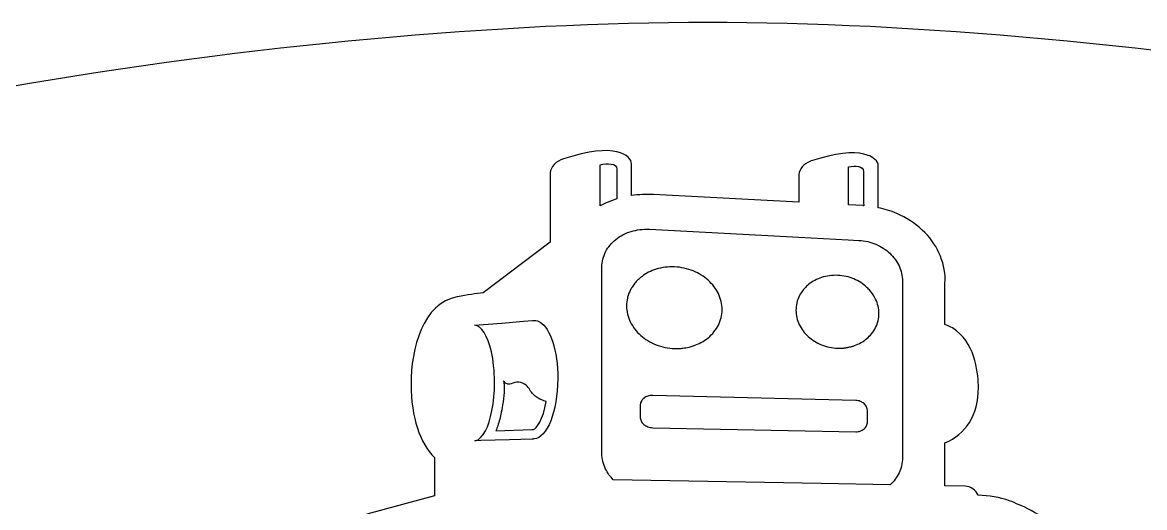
# Model space of a CAD drawing. Header units: millimetres. Extents: x -1166 to -93, y -857 to -63.
# Drawn here: x -666.7 to -616.2, y -769.2 to -747.3 of the extents above; entities that cross this region are included whole.
import ezdxf

# ---------------------------------------------------------------- set-up
doc = ezdxf.new("R2010")
doc.units = ezdxf.units.MM
doc.layers.add('CUTS', color=1, linetype='Continuous', true_color=0xff0000)
doc.layers.add('TEXT', color=5, linetype='Continuous', true_color=0x0000ff)

msp = doc.modelspace()

# ---------------------------------------------------------------- linework, layer by layer
at = {"layer": 'CUTS', "color": 1, "lineweight": 25, "true_color": 0xff0000}
for points in [[(-635.853, -747.331), (-654.383, -747.331), (-681.561, -751.429), (-695.693, -758.414)], [(-576.014, -758.414), (-590.146, -751.429), (-617.324, -747.331), (-635.853, -747.331)]]:
    msp.add_open_spline(points, degree=3, dxfattribs=at)
at = {"layer": 'TEXT', "color": 5, "lineweight": 25, "true_color": 0x0000ff}
for points in [[(-640.704, -755.591), (-640.704, -753.734), (-640.704, -753.734)], [(-639.288, -755.126), (-639.288, -753.683)], [(-628.86, -755.578), (-629.516, -755.543), (-629.516, -753.824), (-629.516, -753.825)], [(-628.176, -755.671), (-628.176, -753.786)], [(-642.944, -754.102), (-642.944, -757)], [(-631.753, -754.183), (-631.753, -755.426), (-638.29, -755.077)], [(-638.48, -756.643), (-631.753, -756.998), (-629.537, -757.114), (-629.051, -757.14)], [(-642.95, -757.221), (-645.962, -759.503)], [(-640.624, -766.727), (-640.624, -758.354)], [(-627.084, -758.975), (-627.084, -766.935)], [(-625.17, -760.93), (-625.17, -759.064), (-625.165, -758.923)], [(-646.358, -760.965), (-645.133, -760.866), (-645.133, -760.866)], [(-645.133, -760.866), (-644.154, -760.785), (-643.741, -760.752)], [(-629.188, -764.346), (-638.333, -764.117)], [(-638.899, -764.585), (-638.899, -765.083)], [(-628.66, -765.304), (-628.66, -764.824)], [(-638.333, -765.573), (-629.188, -765.755)], [(-643.748, -766.084), (-643.755, -766.084), (-644.777, -766.115), (-646.08, -766.155), (-646.343, -766.162)], [(-645.394, -765.708), (-643.754, -765.659)], [(-643.743, -766.084), (-643.744, -766.084)], [(-643.678, -766.08), (-643.678, -766.08), (-643.703, -766.08)], [(-624.259, -768.205), (-625.17, -768.189), (-625.17, -766.249)], [(-648.161, -766.917), (-648.161, -768.638), (-651.2, -769.467)], [(-627.644, -768.143), (-630.75, -768.086), (-640.108, -767.915)]]:
    msp.add_lwpolyline(points, dxfattribs=at)
for points in [[(-639.288, -753.683), (-639.288, -753.327), (-640.018, -752.69), (-642.349, -753.477)], [(-628.176, -753.786), (-628.176, -753.431), (-628.905, -752.793), (-631.236, -753.58)], [(-642.349, -753.477), (-642.677, -753.559), (-642.944, -753.838), (-642.944, -754.102)], [(-640.704, -753.734), (-640.381, -753.674), (-639.95, -753.648), (-639.95, -753.935)], [(-639.95, -753.935), (-639.95, -754.239), (-639.947, -754.875), (-639.945, -755.274)], [(-631.25, -753.587), (-631.535, -753.694), (-631.753, -753.944), (-631.753, -754.183)], [(-631.236, -753.58), (-631.243, -753.584), (-631.247, -753.585), (-631.25, -753.587)], [(-629.516, -753.825), (-629.205, -753.776), (-628.838, -753.774), (-628.838, -754.04)], [(-628.838, -754.04), (-628.838, -754.403), (-628.833, -755.244), (-628.832, -755.582)], [(-639.946, -755.274), (-640.214, -755.356), (-640.466, -755.464), (-640.704, -755.591)], [(-638.29, -755.077), (-638.63, -755.058), (-638.964, -755.077), (-639.288, -755.126)], [(-628.832, -755.582), (-628.841, -755.582), (-628.851, -755.578), (-628.86, -755.578)], [(-627.345, -755.929), (-627.61, -755.814), (-627.889, -755.731), (-628.176, -755.671)], [(-626.192, -756.675), (-626.521, -756.365), (-626.909, -756.113), (-627.345, -755.929)], [(-642.944, -757), (-642.944, -757.064), (-642.95, -757.221), (-642.95, -757.221)], [(-639.991, -757.097), (-639.797, -756.942), (-639.565, -756.821), (-639.309, -756.742)], [(-639.309, -756.742), (-639.054, -756.663), (-638.773, -756.628), (-638.48, -756.643)], [(-625.44, -757.699), (-625.615, -757.323), (-625.868, -756.978), (-626.192, -756.675)], [(-640.453, -757.652), (-640.344, -757.441), (-640.187, -757.252), (-639.991, -757.097)], [(-629.051, -757.14), (-628.776, -757.151), (-628.518, -757.216), (-628.282, -757.317)], [(-628.282, -757.317), (-628.046, -757.417), (-627.835, -757.554), (-627.657, -757.723)], [(-640.624, -758.354), (-640.624, -758.102), (-640.563, -757.867), (-640.453, -757.652)], [(-627.657, -757.723), (-627.48, -757.887), (-627.336, -758.081), (-627.238, -758.294)], [(-625.165, -758.923), (-625.165, -758.504), (-625.258, -758.092), (-625.44, -757.699)], [(-638.184, -758.441), (-638.418, -758.514), (-638.629, -758.626), (-638.813, -758.764)], [(-637.345, -758.334), (-637.64, -758.321), (-637.925, -758.358), (-638.184, -758.441)], [(-636.51, -758.516), (-636.765, -758.412), (-637.049, -758.347), (-637.345, -758.334)], [(-635.832, -758.939), (-636.025, -758.765), (-636.254, -758.622), (-636.51, -758.516)], [(-627.238, -758.294), (-627.138, -758.507), (-627.084, -758.737), (-627.084, -758.975)], [(-638.979, -758.907), (-639.02, -758.947), (-639.065, -758.987), (-639.104, -759.03)], [(-638.874, -758.803), (-638.912, -758.836), (-638.942, -758.873), (-638.979, -758.907)], [(-638.813, -758.764), (-638.833, -758.779), (-638.855, -758.789), (-638.874, -758.803)], [(-635.376, -759.539), (-635.484, -759.317), (-635.641, -759.114), (-635.832, -758.939)], [(-630.729, -758.813), (-630.943, -758.882), (-631.135, -758.988), (-631.3, -759.119)], [(-630, -758.717), (-630.257, -758.705), (-630.505, -758.739), (-630.729, -758.813)], [(-629.277, -758.878), (-629.499, -758.785), (-629.742, -758.73), (-630, -758.717)], [(-628.963, -759.043), (-629.062, -758.98), (-629.167, -758.925), (-629.277, -758.878)], [(-645.962, -759.503), (-646.292, -759.538), (-646.676, -759.595), (-647.132, -759.68)], [(-639.351, -759.398), (-639.399, -759.495), (-639.438, -759.597), (-639.465, -759.703)], [(-639.341, -759.372), (-639.346, -759.381), (-639.347, -759.39), (-639.351, -759.398)], [(-639.331, -759.356), (-639.334, -759.363), (-639.337, -759.367), (-639.341, -759.372)], [(-639.233, -759.209), (-639.266, -759.259), (-639.303, -759.303), (-639.331, -759.356)], [(-639.104, -759.03), (-639.153, -759.087), (-639.192, -759.148), (-639.233, -759.209)], [(-631.575, -759.398), (-631.628, -759.466), (-631.677, -759.543), (-631.718, -759.62)], [(-631.55, -759.364), (-631.558, -759.374), (-631.566, -759.387), (-631.575, -759.398)], [(-631.348, -759.158), (-631.419, -759.222), (-631.489, -759.288), (-631.55, -759.364)], [(-631.327, -759.138), (-631.335, -759.144), (-631.341, -759.153), (-631.348, -759.158)], [(-631.3, -759.119), (-631.308, -759.126), (-631.319, -759.131), (-631.327, -759.138)], [(-628.688, -759.255), (-628.772, -759.178), (-628.865, -759.108), (-628.963, -759.043)], [(-628.538, -759.414), (-628.585, -759.359), (-628.634, -759.306), (-628.688, -759.255)], [(-628.535, -759.417), (-628.536, -759.417), (-628.536, -759.414), (-628.538, -759.414)], [(-628.293, -759.791), (-628.354, -759.657), (-628.438, -759.533), (-628.535, -759.417)], [(-647.132, -759.68), (-648.682, -759.97), (-649.224, -761.989), (-649.218, -763.632)], [(-639.471, -759.737), (-639.497, -759.848), (-639.514, -759.966), (-639.514, -760.087)], [(-639.465, -759.703), (-639.467, -759.715), (-639.469, -759.726), (-639.471, -759.737)], [(-635.209, -760.257), (-635.209, -760.005), (-635.27, -759.763), (-635.376, -759.539)], [(-631.846, -759.971), (-631.867, -760.072), (-631.882, -760.176), (-631.882, -760.282)], [(-631.841, -759.941), (-631.842, -759.95), (-631.843, -759.962), (-631.846, -759.971)], [(-631.739, -759.66), (-631.782, -759.75), (-631.815, -759.844), (-631.841, -759.941)], [(-631.734, -759.645), (-631.735, -759.65), (-631.736, -759.655), (-631.739, -759.66)], [(-631.718, -759.62), (-631.722, -759.629), (-631.729, -759.635), (-631.734, -759.645)], [(-628.147, -760.43), (-628.147, -760.205), (-628.2, -759.989), (-628.293, -759.791)], [(-639.514, -760.087), (-639.514, -760.34), (-639.452, -760.586), (-639.341, -760.811)], [(-635.376, -760.958), (-635.27, -760.745), (-635.209, -760.508), (-635.209, -760.257)], [(-631.882, -760.282), (-631.882, -760.509), (-631.829, -760.728), (-631.734, -760.929)], [(-628.293, -761.056), (-628.2, -760.866), (-628.147, -760.654), (-628.147, -760.43)], [(-645.599, -762.151), (-645.76, -761.435), (-646.042, -760.971), (-646.358, -760.965)], [(-643.741, -760.752), (-643.725, -760.749), (-643.711, -760.749), (-643.695, -760.749)], [(-643.695, -760.749), (-643.681, -760.749), (-643.666, -760.745), (-643.652, -760.745)], [(-643.652, -760.745), (-643.568, -760.749), (-643.486, -760.772), (-643.407, -760.82)], [(-643.407, -760.82), (-642.95, -761.095), (-642.607, -762.102), (-642.608, -763.365)], [(-639.341, -760.811), (-639.231, -761.038), (-639.071, -761.244), (-638.874, -761.417)], [(-635.832, -761.523), (-635.641, -761.364), (-635.484, -761.174), (-635.376, -760.958)], [(-631.734, -760.929), (-631.637, -761.129), (-631.499, -761.313), (-631.327, -761.467)], [(-624.656, -761.206), (-624.811, -761.088), (-624.986, -760.997), (-625.17, -760.93)], [(-638.874, -761.418), (-638.676, -761.592), (-638.442, -761.735), (-638.184, -761.838)], [(-636.146, -761.734), (-636.033, -761.674), (-635.928, -761.603), (-635.832, -761.523)], [(-631.327, -761.467), (-631.157, -761.623), (-630.955, -761.751), (-630.729, -761.842)], [(-628.688, -761.561), (-628.612, -761.495), (-628.544, -761.423), (-628.48, -761.347)], [(-628.48, -761.347), (-628.406, -761.257), (-628.343, -761.159), (-628.293, -761.056)], [(-623.667, -763.771), (-623.667, -763.23), (-623.761, -761.895), (-624.656, -761.206)], [(-638.184, -761.838), (-637.925, -761.94), (-637.64, -762.001), (-637.345, -762.011)], [(-637.345, -762.011), (-637.244, -762.015), (-637.147, -762.011), (-637.051, -762.001)], [(-637.051, -762.001), (-637.028, -761.998), (-637.006, -761.998), (-636.983, -761.994)], [(-636.983, -761.994), (-636.887, -761.984), (-636.795, -761.97), (-636.706, -761.95)], [(-636.706, -761.95), (-636.701, -761.946), (-636.699, -761.946), (-636.695, -761.946)], [(-636.695, -761.946), (-636.632, -761.93), (-636.57, -761.913), (-636.51, -761.894)], [(-636.51, -761.894), (-636.497, -761.888), (-636.484, -761.881), (-636.472, -761.875)], [(-636.472, -761.875), (-636.363, -761.839), (-636.258, -761.794), (-636.16, -761.741)], [(-636.16, -761.741), (-636.156, -761.741), (-636.15, -761.737), (-636.146, -761.734)], [(-630.729, -761.842), (-630.505, -761.932), (-630.257, -761.987), (-630, -761.996)], [(-630, -761.996), (-629.926, -761.999), (-629.852, -761.996), (-629.78, -761.989)], [(-629.78, -761.989), (-629.758, -761.989), (-629.736, -761.985), (-629.712, -761.984)], [(-629.712, -761.984), (-629.661, -761.977), (-629.612, -761.971), (-629.564, -761.963)], [(-629.564, -761.963), (-629.54, -761.957), (-629.518, -761.953), (-629.495, -761.95)], [(-629.495, -761.95), (-629.445, -761.938), (-629.394, -761.925), (-629.346, -761.911)], [(-629.346, -761.911), (-629.328, -761.906), (-629.309, -761.9), (-629.292, -761.896)], [(-629.292, -761.896), (-629.288, -761.892), (-629.282, -761.891), (-629.277, -761.89)], [(-629.277, -761.89), (-629.267, -761.886), (-629.259, -761.882), (-629.249, -761.878)], [(-629.249, -761.878), (-629.039, -761.803), (-628.848, -761.696), (-628.688, -761.561)], [(-645.458, -763.522), (-645.458, -763.011), (-645.511, -762.544), (-645.599, -762.151)], [(-645.571, -764.795), (-645.498, -764.419), (-645.457, -763.986), (-645.458, -763.522)], [(-645.045, -763.47), (-645.027, -763.59), (-645.021, -763.713), (-645.022, -763.837)], [(-644.712, -763.599), (-644.736, -763.611), (-644.947, -763.657), (-645.045, -763.47)], [(-644.03, -763.663), (-644.238, -763.493), (-644.492, -763.492), (-644.712, -763.599)], [(-642.608, -763.365), (-642.612, -764.857), (-643.097, -766.036), (-643.678, -766.08)], [(-649.218, -763.632), (-649.209, -765.113), (-648.817, -766.273), (-648.161, -766.917)], [(-645.022, -763.837), (-645.024, -764.231), (-645.105, -764.625), (-645.153, -764.875)], [(-643.707, -764.074), (-643.837, -763.956), (-643.893, -763.776), (-644.03, -763.663)], [(-643.574, -764.184), (-643.619, -764.151), (-643.664, -764.115), (-643.707, -764.074)], [(-625.17, -766.249), (-624.24, -765.878), (-623.667, -765.017), (-623.667, -763.771)], [(-643.707, -765.656), (-643.565, -765.641), (-643.273, -765.196), (-643.125, -764.393)], [(-643.239, -764.357), (-643.355, -764.316), (-643.466, -764.261), (-643.574, -764.184)], [(-643.125, -764.393), (-643.164, -764.383), (-643.202, -764.37), (-643.239, -764.357)], [(-638.859, -764.411), (-638.884, -764.465), (-638.899, -764.522), (-638.899, -764.585)], [(-638.855, -764.399), (-638.858, -764.402), (-638.856, -764.406), (-638.859, -764.411)], [(-638.852, -764.395), (-638.852, -764.395), (-638.855, -764.395), (-638.855, -764.399)], [(-638.738, -764.253), (-638.785, -764.294), (-638.824, -764.34), (-638.852, -764.395)], [(-638.734, -764.248), (-638.736, -764.248), (-638.736, -764.252), (-638.738, -764.253)], [(-638.723, -764.243), (-638.728, -764.246), (-638.731, -764.246), (-638.734, -764.248)], [(-638.554, -764.149), (-638.617, -764.17), (-638.674, -764.203), (-638.723, -764.243)], [(-638.333, -764.117), (-638.412, -764.113), (-638.486, -764.126), (-638.554, -764.149)], [(-628.983, -764.388), (-629.046, -764.363), (-629.115, -764.347), (-629.188, -764.346)], [(-628.815, -764.491), (-628.862, -764.449), (-628.92, -764.412), (-628.983, -764.388)], [(-628.702, -764.643), (-628.729, -764.586), (-628.767, -764.534), (-628.815, -764.491)], [(-646.29, -766.151), (-645.981, -766.061), (-645.715, -765.541), (-645.571, -764.795)], [(-645.153, -764.875), (-645.195, -765.097), (-645.249, -765.299), (-645.309, -765.48)], [(-638.899, -765.083), (-638.899, -765.15), (-638.885, -765.212), (-638.855, -765.271)], [(-628.66, -764.824), (-628.66, -764.761), (-628.675, -764.7), (-628.702, -764.643)], [(-645.309, -765.48), (-645.336, -765.56), (-645.364, -765.637), (-645.394, -765.708)], [(-638.855, -765.271), (-638.827, -765.328), (-638.785, -765.382), (-638.734, -765.426)], [(-638.734, -765.426), (-638.682, -765.47), (-638.622, -765.507), (-638.554, -765.531)], [(-638.554, -765.531), (-638.486, -765.557), (-638.412, -765.572), (-638.333, -765.573)], [(-628.815, -765.627), (-628.767, -765.587), (-628.729, -765.537), (-628.702, -765.483)], [(-628.702, -765.483), (-628.675, -765.429), (-628.66, -765.368), (-628.66, -765.304)], [(-643.754, -765.659), (-643.739, -765.655), (-643.724, -765.655), (-643.707, -765.655)], [(-643.744, -766.084), (-643.746, -766.084), (-643.747, -766.084), (-643.748, -766.084)], [(-643.703, -766.08), (-643.717, -766.08), (-643.729, -766.085), (-643.743, -766.084)], [(-629.188, -765.755), (-629.115, -765.755), (-629.046, -765.746), (-628.983, -765.724)], [(-628.983, -765.724), (-628.92, -765.702), (-628.862, -765.668), (-628.815, -765.627)], [(-646.343, -766.162), (-646.325, -766.158), (-646.308, -766.155), (-646.29, -766.151)], [(-640.453, -767.438), (-640.563, -767.219), (-640.624, -766.978), (-640.624, -766.727)], [(-627.084, -766.935), (-627.084, -767.175), (-627.138, -767.402), (-627.238, -767.608)], [(-640.108, -767.915), (-640.249, -767.773), (-640.368, -767.613), (-640.453, -767.438)], [(-627.238, -767.608), (-627.333, -767.809), (-627.473, -767.99), (-627.644, -768.143)], [(-623.676, -768.614), (-623.772, -768.385), (-624.011, -768.209), (-624.259, -768.205)], [(-622.267, -768.861), (-622.714, -768.703), (-623.189, -768.621), (-623.676, -768.614)], [(-621.837, -769.047), (-621.977, -768.977), (-622.118, -768.914), (-622.267, -768.861)], [(-619.587, -770.609), (-620.115, -770.044), (-621.184, -769.261), (-621.837, -769.047)]]:
    msp.add_open_spline(points, degree=3, dxfattribs=at)

doc.saveas('drawing.dxf')
